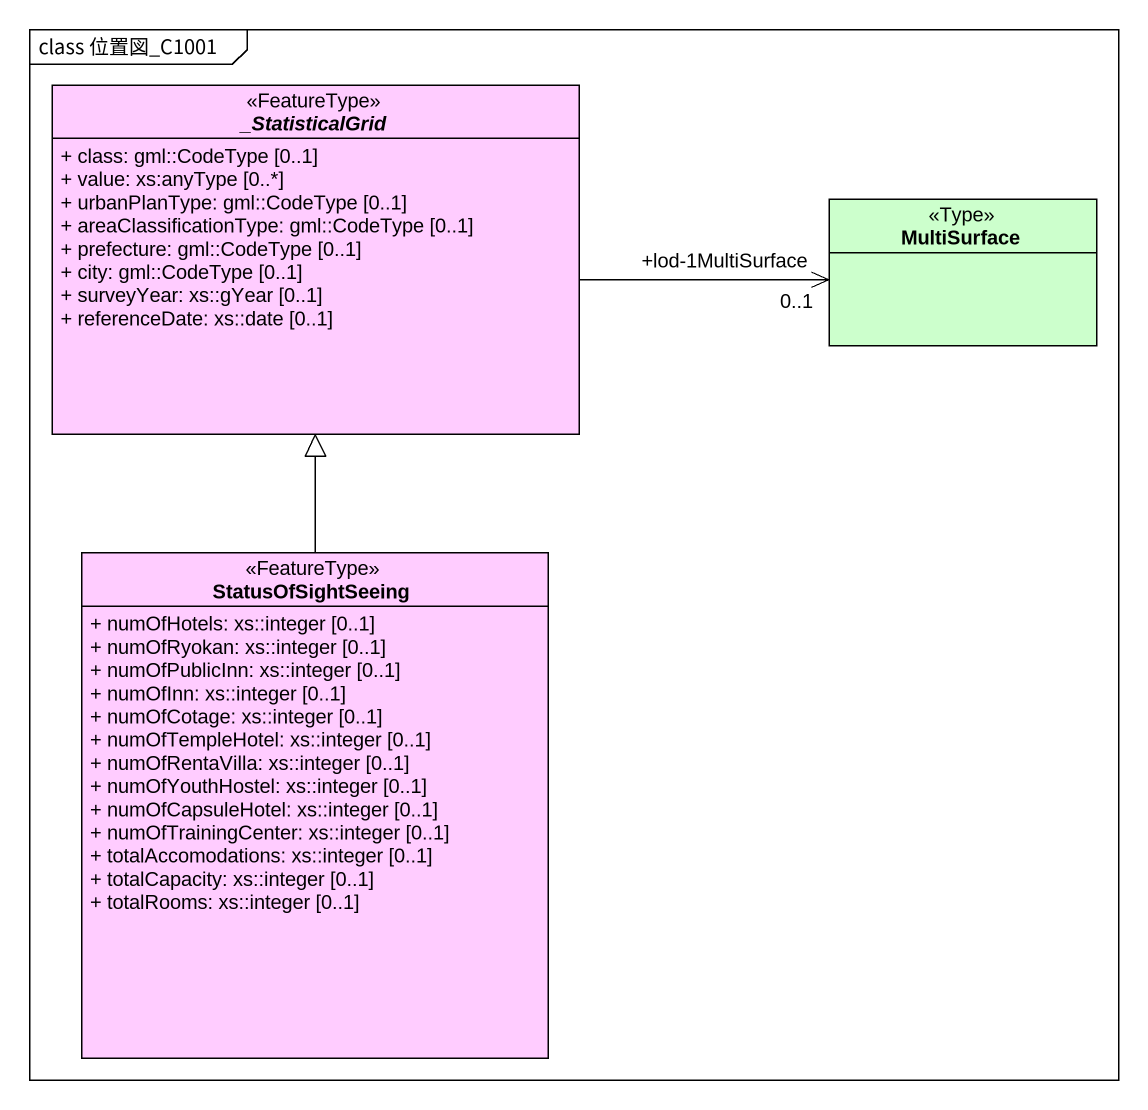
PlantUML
@startuml
mainframe class 位置図_C1001
hide circle
hide empty members
skinparam classAttributeIconSize 0
abstract class "_StatisticalGrid" as StatisticalGrid <<FeatureType>> #FFCCFF {
  + class: gml::CodeType [0..1]
  + value: xs:anyType [0..*]
  + urbanPlanType: gml::CodeType [0..1]
  + areaClassificationType: gml::CodeType [0..1]
  + prefecture: gml::CodeType [0..1]
  + city: gml::CodeType [0..1]
  + surveyYear: xs::gYear [0..1]
  + referenceDate: xs::date [0..1]
}
class MultiSurface <<Type>> #CCFFCC
class StatusOfSightSeeing <<FeatureType>> #FFCCFF {
  + numOfHotels: xs::integer [0..1]
  + numOfRyokan: xs::integer [0..1]
  + numOfPublicInn: xs::integer [0..1]
  + numOfInn: xs::integer [0..1]
  + numOfCotage: xs::integer [0..1]
  + numOfTempleHotel: xs::integer [0..1]
  + numOfRentaVilla: xs::integer [0..1]
  + numOfYouthHostel: xs::integer [0..1]
  + numOfCapsuleHotel: xs::integer [0..1]
  + numOfTrainingCenter: xs::integer [0..1]
  + totalAccomodations: xs::integer [0..1]
  + totalCapacity: xs::integer [0..1]
  + totalRooms: xs::integer [0..1]
}
StatisticalGrid -right-> "+lod-1MultiSurface\n0..1" MultiSurface
StatusOfSightSeeing -up-|> StatisticalGrid
@enduml
